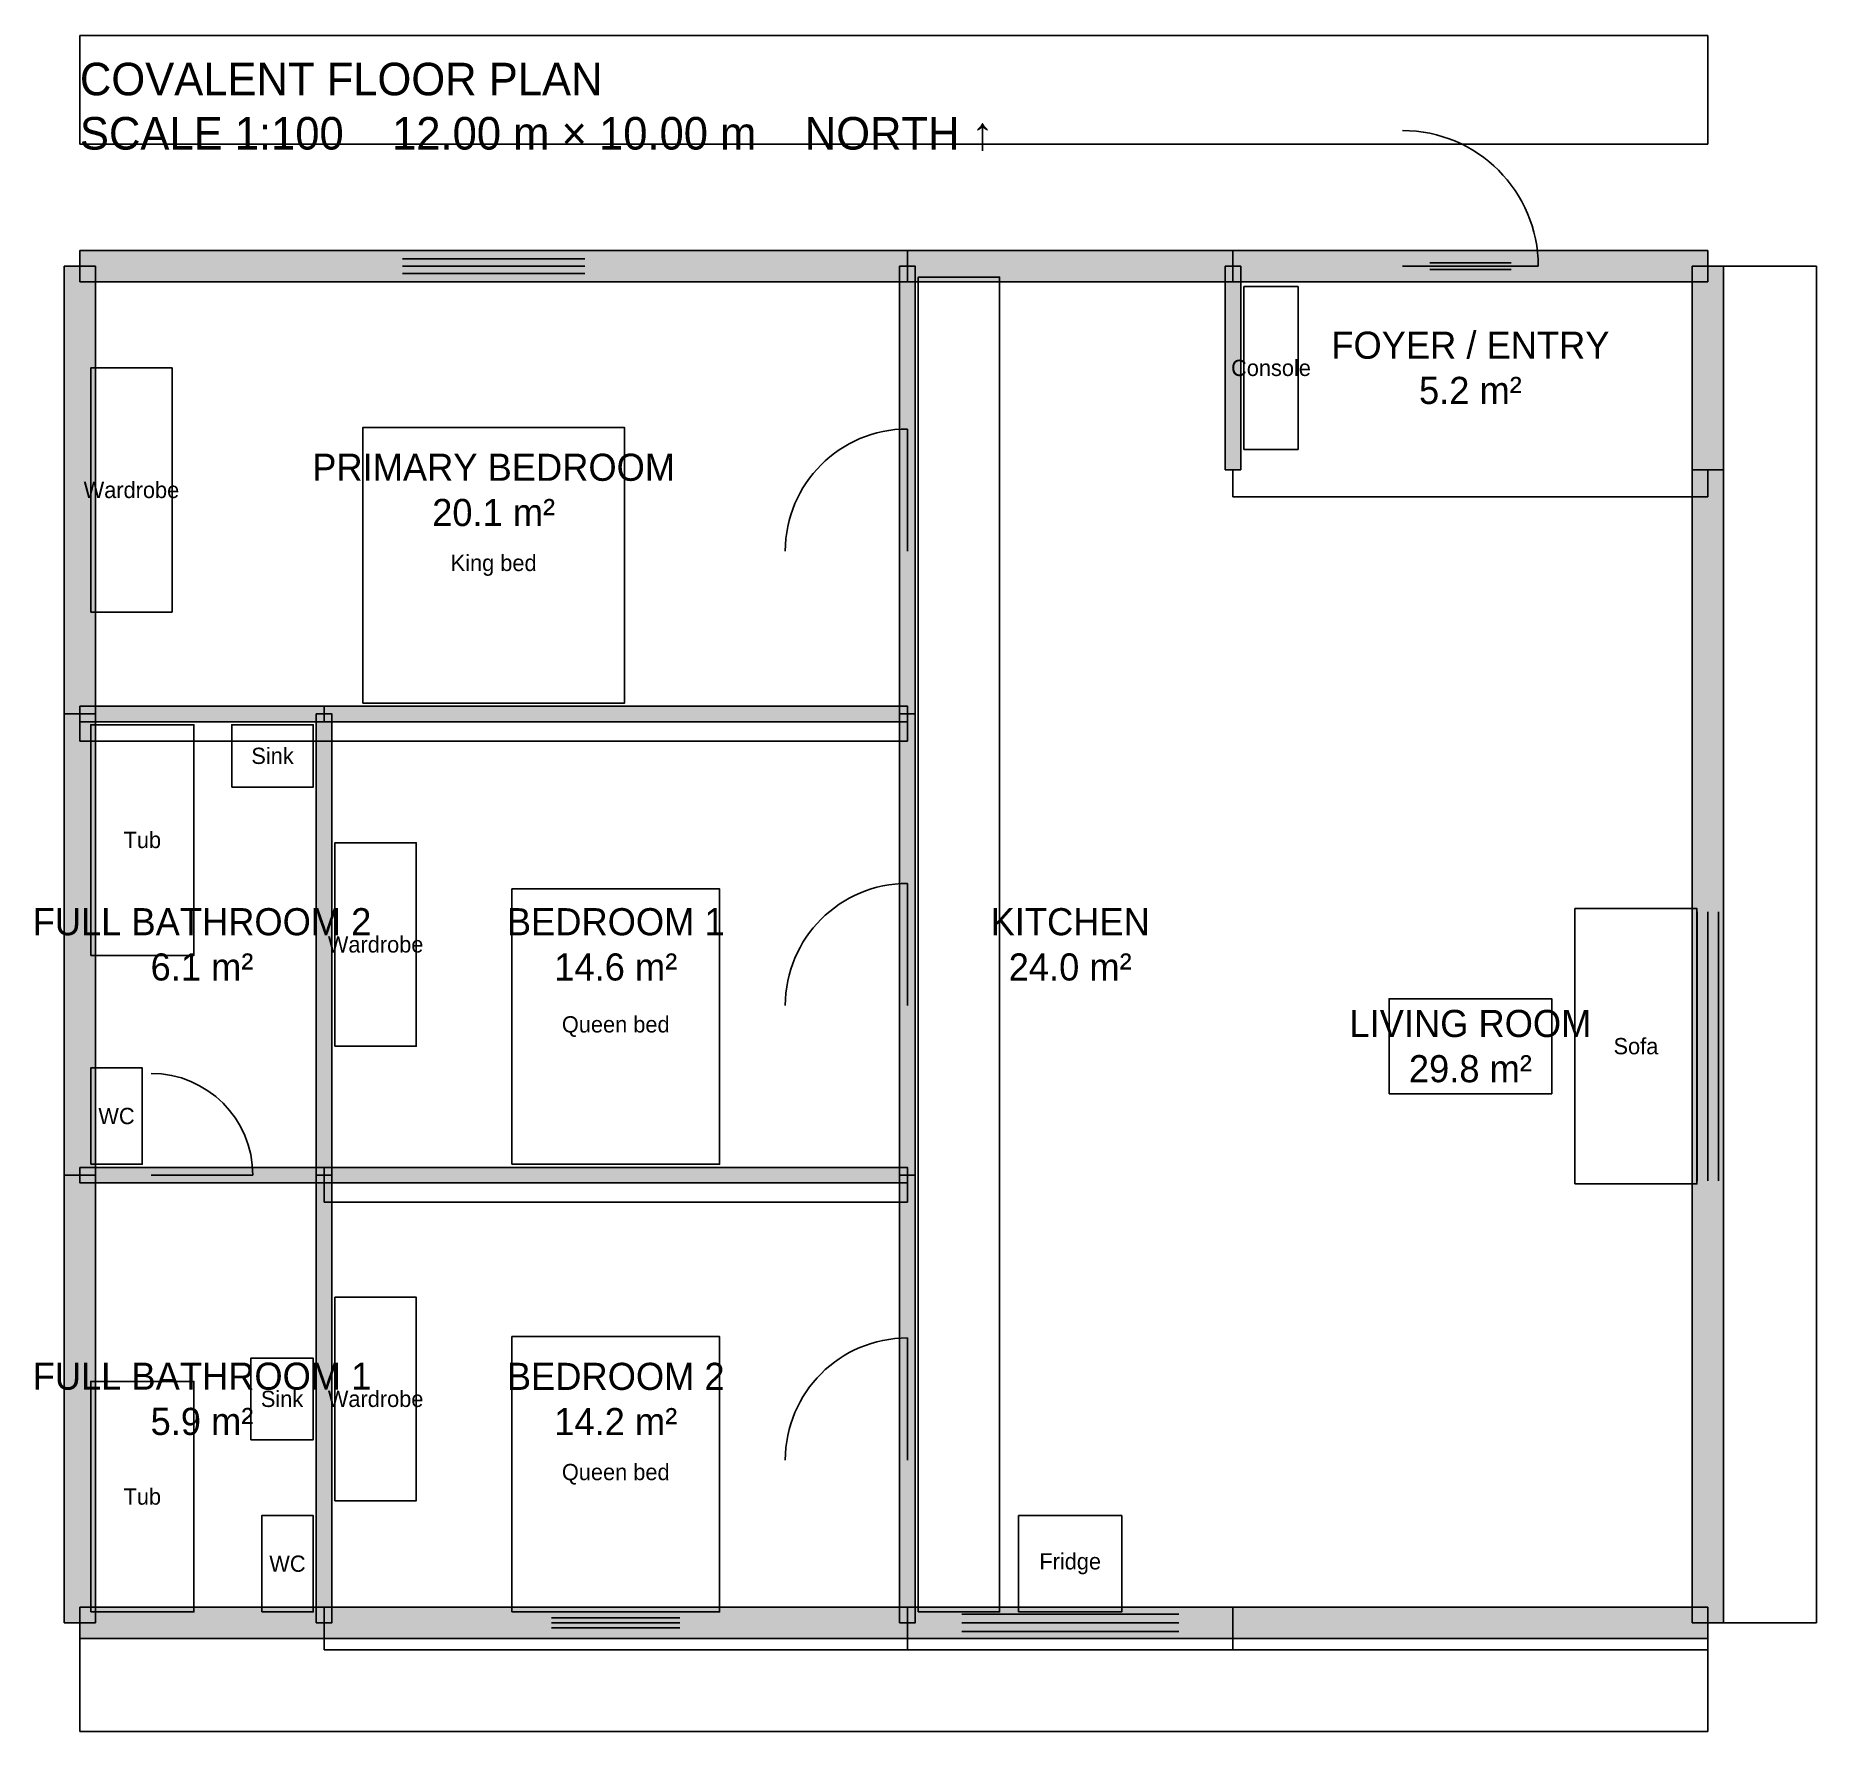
# Model space of a CAD drawing. Header units: millimetres. Extents: x -326 to 12800, y -800 to 11700.
import ezdxf

# ---------------------------------------------------------------- set-up
doc = ezdxf.new("R2010")
doc.units = ezdxf.units.MM
for name, color, linetype in [('A-ANNO-DIMS', 3, 'Continuous'), ('A-ANNO-TTLB', 7, 'Continuous'), ('A-AREA-IDEN', 2, 'Continuous'), ('A-DOOR', 1, 'Continuous'), ('A-FLOR-FIXT', 6, 'Continuous'), ('A-GLAZ', 4, 'Continuous'), ('A-WALL', 7, 'Continuous'), ('A-WALL-EXTR', 7, 'Continuous')]:
    doc.layers.add(name, color=color, linetype=linetype)
doc.styles.add('OpenSansCondensed-Light', font='OpenSansCondensed-Light.ttf')
doc.dimstyles.new('EZDXF', dxfattribs={"dimtxt": 0.25, "dimasz": 0.175, "dimexe": 0.375, "dimexo": 0.125, "dimgap": 0.1, "dimtad": 1, "dimlfac": 100, "dimzin": 12, "dimdsep": 46, "dimtxsty": 'OpenSansCondensed-Light', "dimblk": 'ARCHTICK', "dimcen": 2.5, "dimazin": 3, "dimtfac": 0.5, "dimtmove": 2, "dimatfit": 3})

# ---------------------------------------------------------------- blocks, each defined once
blk = doc.blocks.new('DOOR')
at = {"layer": 'A-DOOR'}
blk.add_line((0, 0), (1, 0), dxfattribs=at)
blk.add_arc((0, 0), 1, 0, 90, dxfattribs=at)
blk = doc.blocks.new('WINDOW')
at = {"layer": 'A-GLAZ'}
for p, q in [((0, 0.04), (1, 0.04)), ((0, 0), (1, 0)), ((0, -0.04), (1, -0.04))]:
    blk.add_line(p, q, dxfattribs=at)
blk = doc.blocks.new('_ARCHTICK')
at = {"color": 0, "linetype": 'BYBLOCK', "const_width": 0.15}
blk.add_lwpolyline([(-0.5, -0.5), (0.5, 0.5)], dxfattribs=at)

msp = doc.modelspace()

# ---------------------------------------------------------------- hatches: boundary and pattern name
at = {"layer": 'A-WALL'}
for points in [[(6042.5, 6700), (6042.5, 10000), (6157.5, 10000), (6157.5, 6700)], [(8442.5, 8500), (8442.5, 10000), (8557.5, 10000), (8557.5, 8500)], [(0, 6757.5), (1800, 6757.5), (1800, 6642.5), (0, 6642.5)], [(1742.5, 3300), (1742.5, 6700), (1857.5, 6700), (1857.5, 3300)], [(1800, 6757.5), (6100, 6757.5), (6100, 6642.5), (1800, 6642.5)], [(6042.5, 3300), (6042.5, 6700), (6157.5, 6700), (6157.5, 3300)], [(0, 3357.5), (1800, 3357.5), (1800, 3242.5), (0, 3242.5)], [(1742.5, 0), (1742.5, 3300), (1857.5, 3300), (1857.5, 0)], [(1800, 3357.5), (6100, 3357.5), (6100, 3242.5), (1800, 3242.5)], [(6042.5, 0), (6042.5, 3300), (6157.5, 3300), (6157.5, 0)]]:
    msp.add_hatch(color=7, dxfattribs=at).paths.add_polyline_path(points)
at = {"layer": 'A-WALL-EXTR'}
for points in [[(0, 10115), (6100, 10115), (6100, 9885), (0, 9885)], [(6100, 10115), (8500, 10115), (8500, 9885), (6100, 9885)], [(8500, 10115), (12000, 10115), (12000, 9885), (8500, 9885)], [(-115, 6700), (-115, 10000), (115, 10000), (115, 6700)], [(11885, 8500), (11885, 10000), (12115, 10000), (12115, 8500)], [(11885, 0), (11885, 8500), (12115, 8500), (12115, 0)], [(-115, 3300), (-115, 6700), (115, 6700), (115, 3300)], [(-115, 0), (-115, 3300), (115, 3300), (115, 0)], [(0, 115), (1800, 115), (1800, -115), (0, -115)], [(1800, 115), (6100, 115), (6100, -115), (1800, -115)], [(6100, 115), (8500, 115), (8500, -115), (6100, -115)], [(8500, 115), (12000, 115), (12000, -115), (8500, -115)]]:
    msp.add_hatch(color=7, dxfattribs=at).paths.add_polyline_path(points)

# ---------------------------------------------------------------- linework, layer by layer
at = {"layer": 'A-ANNO-TTLB'}
msp.add_lwpolyline([(0, 10900), (12000, 10900), (12000, 11700), (0, 11700)], close=True, dxfattribs=at)
at = {"layer": 'A-FLOR-FIXT', "color": 6}
for points in [[(6180, 80), (6780, 80), (6780, 9920), (6180, 9920)], [(8580, 8650), (8980, 8650), (8980, 9850), (8580, 9850)], [(80, 7450), (680, 7450), (680, 9250), (80, 9250)], [(2085, 6780), (4015, 6780), (4015, 8810), (2085, 8810)], [(80, 4920), (840, 4920), (840, 6620), (80, 6620)], [(1120, 6160), (1720, 6160), (1720, 6620), (1120, 6620)], [(1880, 4250), (2480, 4250), (2480, 5750), (1880, 5750)], [(3185, 3380), (4715, 3380), (4715, 5410), (3185, 5410)], [(11020, 3235), (11920, 3235), (11920, 5265), (11020, 5265)], [(9650, 3900), (10850, 3900), (10850, 4600), (9650, 4600)], [(80, 3380), (460, 3380), (460, 4090), (80, 4090)], [(1880, 900), (2480, 900), (2480, 2400), (1880, 2400)], [(3185, 80), (4715, 80), (4715, 2110), (3185, 2110)], [(1260, 1350), (1720, 1350), (1720, 1950), (1260, 1950)], [(80, 80), (840, 80), (840, 1780), (80, 1780)], [(1340, 80), (1720, 80), (1720, 790), (1340, 790)], [(6920, 80), (7680, 80), (7680, 790), (6920, 790)]]:
    msp.add_lwpolyline(points, close=True, dxfattribs=at)
at = {"layer": 'A-WALL'}
for points in [[(6042.5, 6700), (6042.5, 10000), (6157.5, 10000), (6157.5, 6700)], [(8442.5, 8500), (8442.5, 10000), (8557.5, 10000), (8557.5, 8500)], [(0, 6757.5), (1800, 6757.5), (1800, 6642.5), (0, 6642.5)], [(1742.5, 3300), (1742.5, 6700), (1857.5, 6700), (1857.5, 3300)], [(1800, 6757.5), (6100, 6757.5), (6100, 6642.5), (1800, 6642.5)], [(6042.5, 3300), (6042.5, 6700), (6157.5, 6700), (6157.5, 3300)], [(0, 3357.5), (1800, 3357.5), (1800, 3242.5), (0, 3242.5)], [(1742.5, 0), (1742.5, 3300), (1857.5, 3300), (1857.5, 0)], [(1800, 3357.5), (6100, 3357.5), (6100, 3242.5), (1800, 3242.5)], [(6042.5, 0), (6042.5, 3300), (6157.5, 3300), (6157.5, 0)]]:
    msp.add_lwpolyline(points, close=True, dxfattribs=at)
at = {"layer": 'A-WALL-EXTR'}
for points in [[(0, 10115), (6100, 10115), (6100, 9885), (0, 9885)], [(6100, 10115), (8500, 10115), (8500, 9885), (6100, 9885)], [(8500, 10115), (12000, 10115), (12000, 9885), (8500, 9885)], [(-115, 6700), (-115, 10000), (115, 10000), (115, 6700)], [(11885, 8500), (11885, 10000), (12115, 10000), (12115, 8500)], [(11885, 0), (11885, 8500), (12115, 8500), (12115, 0)], [(-115, 3300), (-115, 6700), (115, 6700), (115, 3300)], [(-115, 0), (-115, 3300), (115, 3300), (115, 0)], [(0, 115), (1800, 115), (1800, -115), (0, -115)], [(1800, 115), (6100, 115), (6100, -115), (1800, -115)], [(6100, 115), (8500, 115), (8500, -115), (6100, -115)], [(8500, 115), (12000, 115), (12000, -115), (8500, -115)]]:
    msp.add_lwpolyline(points, close=True, dxfattribs=at)

# ---------------------------------------------------------------- block references
at = {"layer": 'A-DOOR'}
for p, xscale, yscale in [((9750, 10000), 1000, 1000), ((525, 3300), 750, 750)]:
    msp.add_blockref('DOOR', p, dxfattribs=dict(at, xscale=xscale, yscale=yscale))
at = {"layer": 'A-DOOR', "xscale": 900, "yscale": 900, "rotation": 90}
for p in [(6100, 7900), (6100, 4550), (6100, 1200)]:
    msp.add_blockref('DOOR', p, dxfattribs=at)
at = {"layer": 'A-GLAZ'}
for p, xscale, yscale in [((2379, 10000), 1342, 1342), ((9950, 10000), 600, 600), ((3477, 0), 946, 946), ((6500, 0), 1600, 1600)]:
    msp.add_blockref('WINDOW', p, dxfattribs=dict(at, xscale=xscale, yscale=yscale))
at = {"layer": 'A-GLAZ', "xscale": 1983, "yscale": 1983, "rotation": 90}
msp.add_blockref('WINDOW', (12000, 3258.5), dxfattribs=at)

# ---------------------------------------------------------------- texts
at = {"layer": 'A-ANNO-TTLB', "insert": (0, 11500), "char_height": 240, "attachment_point": 1}
msp.add_mtext('COVALENT FLOOR PLAN\\PSCALE 1:100    12.00 m × 10.00 m    NORTH ↑', dxfattribs=at)
at = {"layer": 'A-AREA-IDEN', "char_height": 200, "attachment_point": 5}
for s, insert in [('FOYER / ENTRY\\P5.2 m²', (10250, 9250)), ('PRIMARY BEDROOM\\P20.1 m²', (3050, 8350)), ('FULL BATHROOM 2\\P6.1 m²', (900, 5000)), ('BEDROOM 1\\P14.6 m²', (3950, 5000)), ('KITCHEN\\P24.0 m²', (7300, 5000)), ('LIVING ROOM\\P29.8 m²', (10250, 4250)), ('FULL BATHROOM 1\\P5.9 m²', (900, 1650)), ('BEDROOM 2\\P14.2 m²', (3950, 1650))]:
    msp.add_mtext(s, dxfattribs=dict(at, insert=insert))
at = {"layer": 'A-FLOR-FIXT', "char_height": 120, "attachment_point": 5}
for s, insert in [('Console', (8780, 9250)), ('Wardrobe', (380, 8350)), ('King bed', (3050, 7795)), ('Sink', (1420, 6390)), ('Tub', (460, 5770)), ('Wardrobe', (2180, 5000)), ('Queen bed', (3950, 4395)), ('Sofa', (11470, 4250)), ('WC', (270, 3735)), ('Sink', (1490, 1650)), ('Wardrobe', (2180, 1650)), ('Queen bed', (3950, 1095)), ('Tub', (460, 930)), ('WC', (1530, 435)), ('Fridge', (7300, 435))]:
    msp.add_mtext(s, dxfattribs=dict(at, insert=insert))

# ---------------------------------------------------------------- dimensions: what is measured, and where the dimension line sits
at = {"layer": 'A-ANNO-DIMS'}
msp.add_linear_dim(base=(12800, 0), p1=(12000, 0), p2=(12000, 10000), angle=90, dimstyle='EZDXF', dxfattribs=at).render()
at = {"layer": 'A-ANNO-DIMS', "color": 3}
for base, p1, p2 in [((8500, 8300), (8500, 8500), (12000, 8500)), ((0, 6500), (0, 6700), (6100, 6700)), ((1800, 3100), (1800, 3300), (6100, 3300)), ((1800, -200), (1800, 0), (6100, 0)), ((6100, -200), (6100, 0), (8500, 0)), ((8500, -200), (8500, 0), (12000, 0))]:
    msp.add_linear_dim(base=base, p1=p1, p2=p2, dimstyle='EZDXF', dxfattribs=at).render()
at = {"layer": 'A-ANNO-DIMS'}
msp.add_linear_dim(base=(0, -800), p1=(0, 0), p2=(12000, 0), dimstyle='EZDXF', dxfattribs=at).render()

doc.saveas('drawing.dxf')
